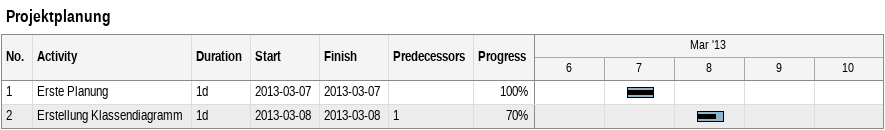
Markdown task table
Projektplanung

| ID | Task | Duration | Start | Finish | Predecessors | % complete |
|---|---|---|---|---|---|---|
| 1 | Erste Planung | 1d | 2013-03-07 | 2013-03-07 |  | 100 |
| 2 | Erstellung Klassendiagramm | 1d | 2013-03-08 | 2013-03-08 | 1 | 70 |
